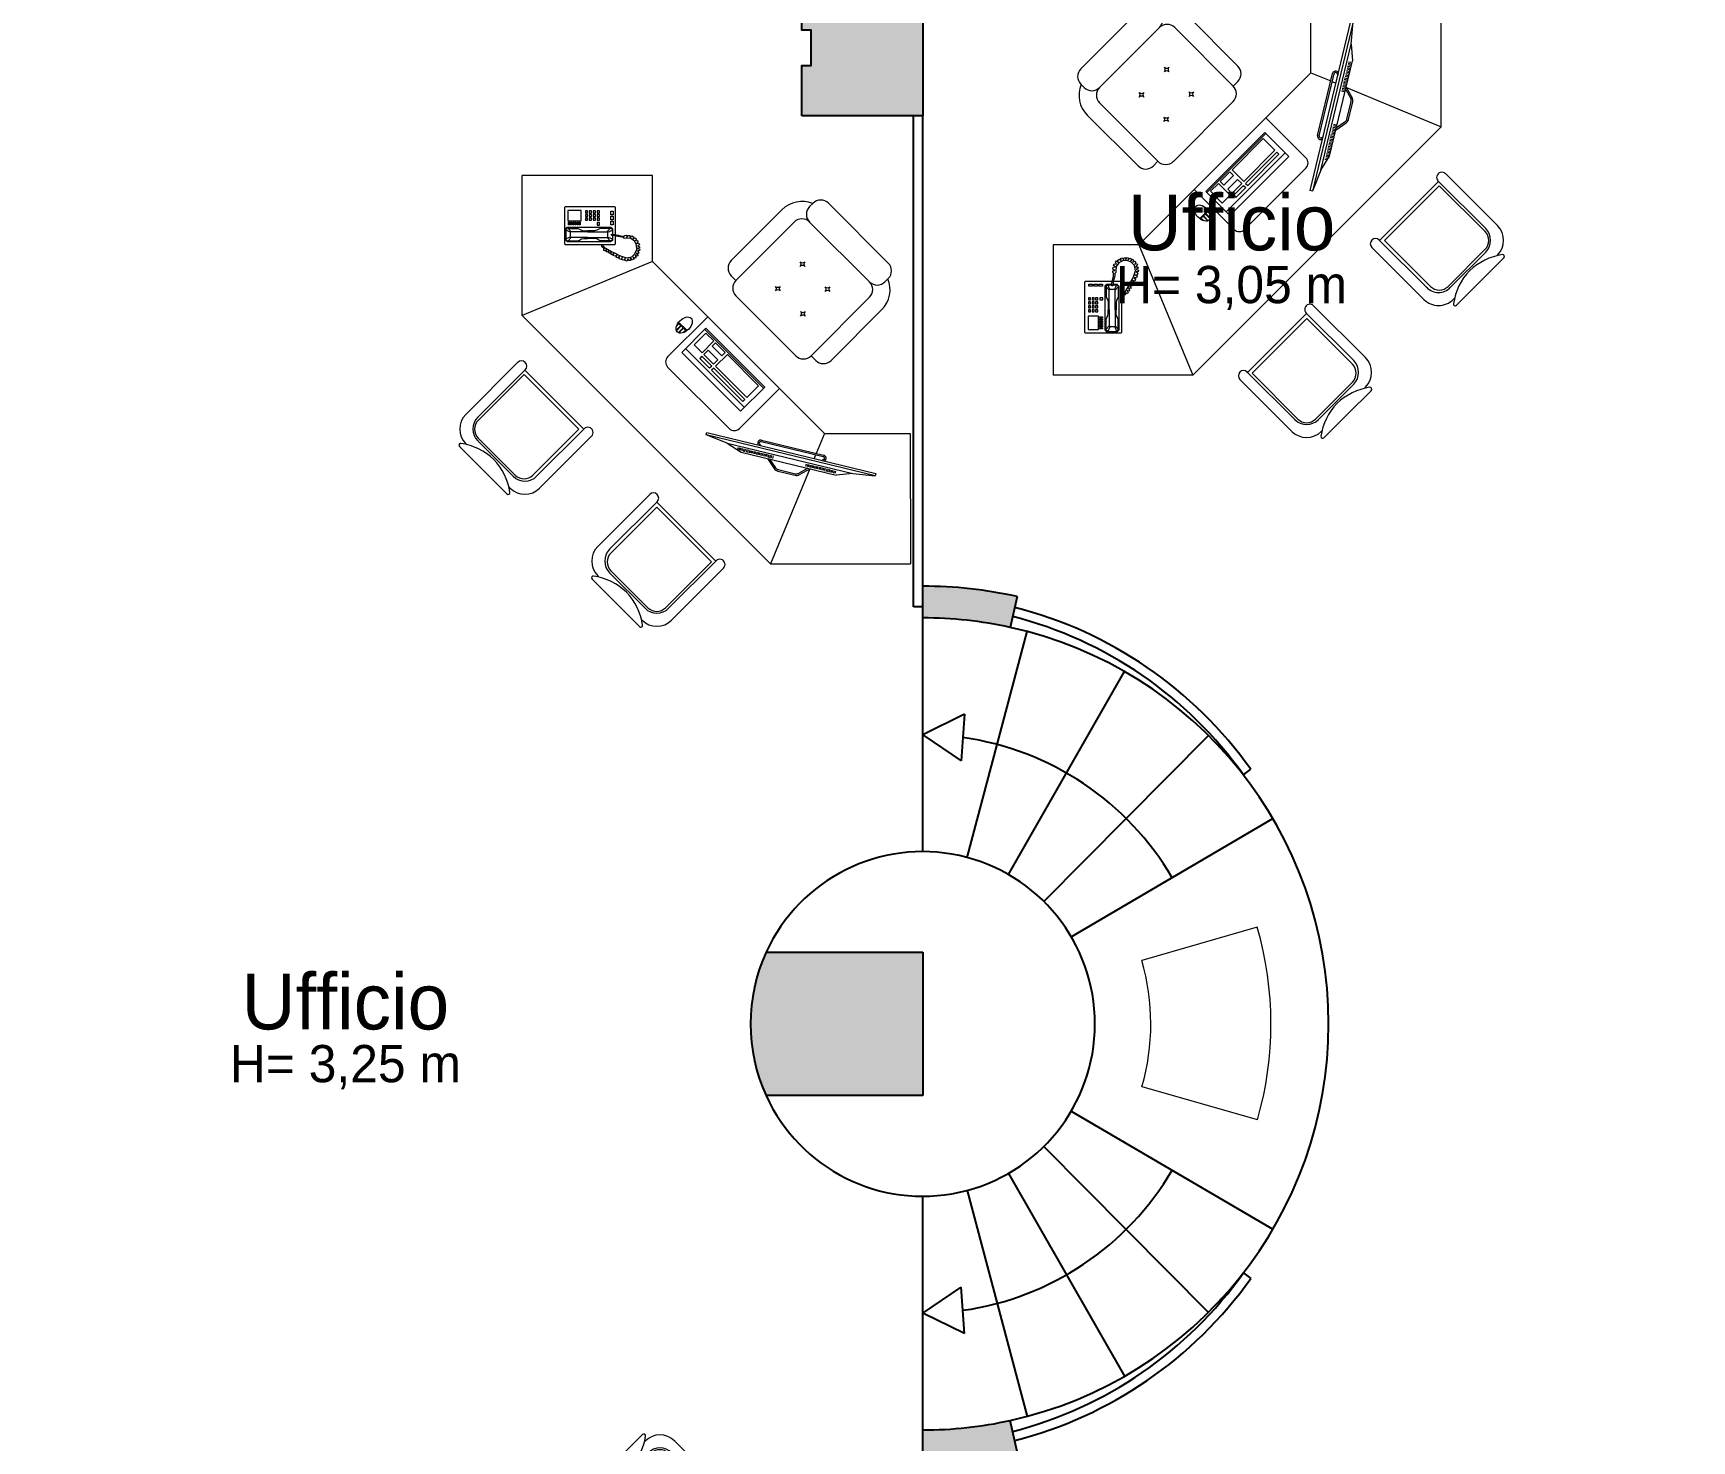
# Model space of a CAD drawing. Header units: millimetres. Extents: x 515 to 43442, y -1882 to 9936.
# Drawn here: x 33606 to 34497, y 2059 to 2815 of the extents above; entities that cross this region are included whole.
import ezdxf

# ---------------------------------------------------------------- set-up
doc = ezdxf.new("R2010")
doc.units = ezdxf.units.MM
for name, color, linetype, lineweight, true_color in [('_NOTE', 12, 'Continuous', 20, 0xbd0000), ('CAMP sez', 9, 'Continuous', 15, 0xbdbdbd), ('PAV_EST', 253, 'Continuous', 0, 0xa8a8a8)]:
    doc.layers.add(name, color=color, linetype=linetype, lineweight=lineweight, true_color=true_color)
doc.layers.add('ARREDI_LINEE', color=33, linetype='Continuous', lineweight=9)
for name, color, linetype in [('CAMP', 5, 'Continuous'), ('PROS', 9, 'Continuous'), ('SEZ', 170, 'Continuous'), ('Testi', 7, 'Continuous')]:
    doc.layers.add(name, color=color, linetype=linetype)
doc.styles.add('T_ESE_q100', font='bahnschrift.ttf', dxfattribs={"height": 15})

# ---------------------------------------------------------------- blocks, each defined once
blk = doc.blocks.new('scrivania esa')
at = {"layer": 'ARREDI_LINEE', "lineweight": -2, "transparency": 33554687}
for p, q in [((5087.88, 28398.26), (5087.88, 28400.86)), ((5093.71, 28406.69), (5139.21, 28406.69)), ((5145.05, 28398.26), (5145.05, 28400.86)), ((5093.71, 28392.43), (5139.21, 28392.43)), ((5078.55, 28348.06), (5078.55, 28386.59)), ((5087.88, 28342.23), (5087.88, 28386.59)), ((5145.05, 28342.23), (5145.05, 28386.59)), ((5154.38, 28348.06), (5154.38, 28386.59)), ((5016.36, 28350.39), (4966.86, 28300.9)), ((5048.96, 28317.79), (5016.36, 28350.39)), ((5179.63, 28317.79), (5212.24, 28350.39)), ((5212.24, 28350.39), (5261.74, 28300.9)), ((5087.88, 28342.23), (5084.38, 28342.23)), ((5145.05, 28342.23), (5148.55, 28342.23)), ((5093.71, 28336.39), (5139.21, 28336.39)), ((5014.02, 28324.25), (4995.12, 28305.34)), ((5014.57, 28324.25), (5014.02, 28324.25)), ((5014.16, 28321.1), (5014.98, 28321.92)), ((5015.53, 28319.73), (5014.16, 28321.1)), ((5024.84, 28313.98), (5014.57, 28324.25)), ((5014.98, 28321.92), (5016.35, 28320.55)), ((5016.35, 28320.55), (5015.53, 28319.73)), ((5016.08, 28319.18), (5016.9, 28320)), ((5016.9, 28320), (5018.27, 28318.63)), ((5031.43, 28319.68), (5032.42, 28319.95)), ((5032.42, 28319.95), (5033.09, 28318.96)), ((5033.09, 28318.96), (5033.48, 28320.12)), ((5033.48, 28320.12), (5034.39, 28320.21)), ((5034.39, 28320.21), (5034.56, 28319.1)), ((5034.56, 28319.1), (5035.2, 28319.96)), ((5035.2, 28319.96), (5036.06, 28319.76)), ((5036.06, 28319.76), (5036.17, 28318.54)), ((5205.67, 28313.36), (5215, 28321.01)), ((5020.33, 28314.93), (5003.75, 28298.35)), ((5005.12, 28312.33), (5004.3, 28311.51)), ((5004.3, 28311.51), (5005.12, 28310.69)), ((5005.94, 28311.51), (5005.12, 28312.33)), ((5005.12, 28310.69), (5005.94, 28311.51)), ((5006.49, 28310.96), (5005.67, 28310.14)), ((5006.63, 28313.84), (5005.8, 28313.01)), ((5005.8, 28313.01), (5006.63, 28312.19)), ((5007.31, 28310.14), (5006.49, 28310.96)), ((5007.45, 28313.01), (5006.63, 28313.84)), ((5006.63, 28312.19), (5007.45, 28313.01)), ((5008, 28312.47), (5007.17, 28311.64)), ((5007.17, 28311.64), (5008, 28310.82)), ((5008.13, 28315.34), (5007.31, 28314.52)), ((5007.31, 28314.52), (5008.13, 28313.7)), ((5008.82, 28311.64), (5008, 28312.47)), ((5008, 28310.82), (5008.82, 28311.64)), ((5008.95, 28314.52), (5008.13, 28315.34)), ((5008.13, 28313.7), (5008.95, 28314.52)), ((5009.37, 28311.1), (5008.54, 28310.27)), ((5009.5, 28313.97), (5008.68, 28313.15)), ((5008.68, 28313.15), (5009.5, 28312.33)), ((5009.64, 28316.85), (5008.82, 28316.03)), ((5008.82, 28316.03), (5009.64, 28315.21)), ((5010.19, 28310.27), (5009.37, 28311.1)), ((5010.32, 28313.15), (5009.5, 28313.97)), ((5009.5, 28312.33), (5010.32, 28313.15)), ((5010.46, 28316.03), (5009.64, 28316.85)), ((5009.64, 28315.21), (5010.46, 28316.03)), ((5010.87, 28312.6), (5010.05, 28311.78)), ((5010.05, 28311.78), (5010.87, 28310.96)), ((5011.01, 28315.48), (5010.19, 28314.66)), ((5010.19, 28314.66), (5011.01, 28313.84)), ((5011.69, 28311.78), (5010.87, 28312.6)), ((5010.87, 28310.96), (5011.69, 28311.78)), ((5011.83, 28314.66), (5011.01, 28315.48)), ((5011.01, 28313.84), (5011.83, 28314.66)), ((5012.38, 28314.11), (5011.56, 28313.29)), ((5011.56, 28313.29), (5012.38, 28312.47)), ((5013.2, 28313.29), (5012.38, 28314.11)), ((5012.38, 28312.47), (5013.2, 28313.29)), ((5013.06, 28304.38), (5020.46, 28311.78)), ((5014.02, 28312.47), (5013.2, 28311.64)), ((5013.2, 28311.64), (5014.3, 28310.55)), ((5015.12, 28311.37), (5014.02, 28312.47)), ((5014.3, 28310.55), (5015.12, 28311.37)), ((5017.45, 28317.81), (5016.08, 28319.18)), ((5020.46, 28314.25), (5016.76, 28310.55)), ((5018.27, 28318.63), (5017.45, 28317.81)), ((5018, 28317.26), (5018.82, 28318.08)), ((5019.37, 28315.89), (5018, 28317.26)), ((5018.82, 28318.08), (5020.19, 28316.71)), ((5020.19, 28316.71), (5019.37, 28315.89)), ((5048.96, 28317.79), (5019.97, 28247.79)), ((5021.7, 28314.93), (5020.33, 28314.93)), ((5021.15, 28314.66), (5020.46, 28314.25)), ((5020.46, 28314.25), (5020.46, 28311.78)), ((5020.46, 28311.78), (5020.87, 28311.92)), ((5020.87, 28311.92), (5021.97, 28314.38)), ((5022.79, 28310), (5020.87, 28311.92)), ((5021.97, 28314.38), (5021.15, 28314.66)), ((5023.62, 28313.01), (5021.7, 28314.93)), ((5021.97, 28314.38), (5023.48, 28312.87)), ((5022.79, 28310), (5025.26, 28311.1)), ((5023.07, 28312.47), (5024.27, 28313.63)), ((5023.48, 28312.06), (5023.07, 28312.47)), ((5024.66, 28313.07), (5023.48, 28312.06)), ((5023.92, 28312.44), (5025.26, 28311.1)), ((5025.67, 28310.96), (5024.07, 28312.56)), ((5024.27, 28313.63), (5025.99, 28314.68)), ((5025.74, 28313.77), (5024.66, 28313.07)), ((5025.26, 28311.1), (5025.53, 28310.27)), ((5028.27, 28310.55), (5025.32, 28313.5)), ((5025.53, 28309.45), (5025.67, 28310.96)), ((5027.37, 28314.74), (5025.74, 28313.77)), ((5025.99, 28314.68), (5027.62, 28315.65)), ((5028.12, 28315.32), (5027.37, 28314.74)), ((5027.62, 28315.65), (5028.32, 28316.4)), ((5028.82, 28316.07), (5028.12, 28315.32)), ((5028.32, 28316.4), (5028.57, 28316.49)), ((5028.57, 28317.1), (5029.18, 28317.82)), ((5028.57, 28316.49), (5028.57, 28317.1)), ((5029.68, 28315.93), (5028.82, 28316.07)), ((5029.18, 28317.82), (5030.12, 28317.15)), ((5030.2, 28316.68), (5029.68, 28315.93)), ((5029.82, 28318.4), (5030.62, 28319.09)), ((5030.12, 28317.15), (5029.82, 28318.4)), ((5032.09, 28318.29), (5030.2, 28316.68)), ((5030.62, 28319.09), (5031.59, 28318.29)), ((5031.59, 28318.29), (5031.43, 28319.68)), ((5034.48, 28318.57), (5032.09, 28318.29)), ((5036.72, 28317.88), (5034.48, 28318.57)), ((5036.17, 28318.54), (5037, 28319.54)), ((5038.52, 28316.35), (5036.72, 28317.88)), ((5037, 28319.54), (5037.75, 28319.12)), ((5037.75, 28319.12), (5037.36, 28318.01)), ((5037.36, 28318.01), (5038.44, 28318.43)), ((5037.77, 28309.17), (5039.47, 28311.64)), ((5038.97, 28318.02), (5038.36, 28317.02)), ((5038.36, 28317.02), (5039.55, 28317.6)), ((5038.44, 28318.43), (5038.97, 28318.02)), ((5039.44, 28314.05), (5038.52, 28316.35)), ((5039.94, 28316.93), (5039.22, 28316.16)), ((5039.22, 28316.16), (5040.41, 28316.07)), ((5039.47, 28311.64), (5039.44, 28314.05)), ((5039.55, 28317.6), (5039.94, 28316.93)), ((5040.63, 28315.41), (5039.72, 28314.66)), ((5039.72, 28314.66), (5041.02, 28314.8)), ((5041.08, 28313.97), (5039.99, 28313.55)), ((5039.99, 28313.55), (5041.1, 28313.11)), ((5041.13, 28312.41), (5039.99, 28312.05)), ((5039.99, 28312.05), (5041.05, 28311.5)), ((5040.41, 28316.07), (5040.63, 28315.41)), ((5041.05, 28311.5), (5040.71, 28310.72)), ((5041.02, 28314.8), (5041.08, 28313.97)), ((5041.1, 28313.11), (5041.13, 28312.41)), ((5179.63, 28317.79), (5048.96, 28317.79)), ((5090.96, 28317.79), (5090.96, 28287.36)), ((5094.62, 28294.39), (5094.62, 28312.66)), ((5094.62, 28312.66), (5139.37, 28312.66)), ((5094.62, 28311.85), (5139.37, 28311.85)), ((5096.47, 28310.88), (5096.47, 28301.97)), ((5102.45, 28310.88), (5096.47, 28310.88)), ((5102.45, 28310.88), (5102.45, 28301.97)), ((5103.79, 28310.88), (5111.22, 28310.88)), ((5103.79, 28310.88), (5103.79, 28308.25)), ((5111.22, 28310.88), (5111.22, 28308.25)), ((5112.77, 28310.88), (5112.77, 28301.97)), ((5112.77, 28310.88), (5136.49, 28310.88)), ((5136.49, 28310.88), (5136.49, 28301.97)), ((5139.37, 28312.66), (5139.37, 28294.39)), ((5145.4, 28317.79), (5145.4, 28287.36)), ((5146.34, 28277.11), (5205.67, 28313.36)), ((5179.63, 28317.79), (5184.05, 28307.13)), ((5205.67, 28313.36), (5199.96, 28306.46)), ((4995.12, 28305.34), (4995.12, 28304.79)), ((4995.12, 28304.79), (5008.82, 28291.09)), ((5002.51, 28310), (4997.45, 28304.93)), ((4997.45, 28304.93), (5001.42, 28300.96)), ((5001.42, 28300.96), (5006.49, 28306.03)), ((5006.49, 28306.03), (5002.51, 28310)), ((5002.93, 28301.64), (5003.34, 28302.05)), ((5003.34, 28302.05), (5004.43, 28300.96)), ((5003.75, 28302.46), (5004.16, 28302.88)), ((5004.84, 28301.37), (5003.75, 28302.46)), ((5004.16, 28302.88), (5005.26, 28301.78)), ((5004.43, 28298.22), (5008.13, 28301.92)), ((5004.57, 28303.29), (5004.98, 28303.7)), ((5005.67, 28302.19), (5004.57, 28303.29)), ((5004.98, 28303.7), (5006.08, 28302.6)), ((5005.39, 28304.11), (5005.8, 28304.52)), ((5006.49, 28303.01), (5005.39, 28304.11)), ((5005.67, 28310.14), (5006.49, 28309.31)), ((5006.08, 28302.6), (5005.67, 28302.19)), ((5005.8, 28304.52), (5006.9, 28303.42)), ((5006.21, 28304.93), (5006.63, 28305.34)), ((5007.31, 28303.83), (5006.21, 28304.93)), ((5006.49, 28309.31), (5007.31, 28310.14)), ((5006.9, 28303.42), (5006.49, 28303.01)), ((5006.63, 28305.34), (5007.72, 28304.25)), ((5013.06, 28304.38), (5006.9, 28298.22)), ((5007.86, 28309.59), (5007.04, 28308.77)), ((5007.04, 28308.77), (5007.86, 28307.94)), ((5007.72, 28304.25), (5007.31, 28303.83)), ((5008.68, 28308.77), (5007.86, 28309.59)), ((5007.86, 28307.94), (5008.68, 28308.77)), ((5008.13, 28301.92), (5009.09, 28302.33)), ((5008.54, 28310.27), (5009.37, 28309.45)), ((5009.09, 28293.01), (5025.53, 28309.45)), ((5009.09, 28302.33), (5010.19, 28302.6)), ((5015.26, 28302.19), (5009.09, 28296.02)), ((5009.37, 28309.45), (5010.19, 28310.27)), ((5009.37, 28291.09), (5028.27, 28310)), ((5010.19, 28302.6), (5011.28, 28303.42)), ((5011.28, 28303.42), (5012.65, 28304.79)), ((5015.26, 28307.4), (5012.65, 28304.79)), ((5015.26, 28302.19), (5022.66, 28309.59)), ((5016.08, 28308.49), (5015.26, 28307.4)), ((5018.27, 28304.38), (5015.67, 28301.78)), ((5016.35, 28309.59), (5016.08, 28308.49)), ((5016.76, 28310.55), (5016.35, 28309.59)), ((5019.37, 28305.2), (5018.27, 28304.38)), ((5020.46, 28305.48), (5019.37, 28305.2)), ((5021.42, 28305.89), (5020.46, 28305.48)), ((5025.12, 28309.59), (5021.42, 28305.89)), ((5022.66, 28309.59), (5022.79, 28310)), ((5025.12, 28309.59), (5022.66, 28309.59)), ((5024.04, 28304.25), (5023.2, 28304.93)), ((5023.61, 28305.34), (5024.24, 28304.95)), ((5024.57, 28304.12), (5024.04, 28304.25)), ((5024.24, 28304.95), (5024.76, 28304.86)), ((5025.48, 28304.25), (5024.57, 28304.12)), ((5024.76, 28304.86), (5025.37, 28304.75)), ((5025.53, 28310.27), (5025.12, 28309.59)), ((5025.37, 28304.75), (5025.71, 28304.75)), ((5026.01, 28303.78), (5025.48, 28304.25)), ((5025.71, 28304.75), (5025.98, 28304.48)), ((5025.93, 28305.09), (5027.26, 28305.42)), ((5025.98, 28304.48), (5025.93, 28305.09)), ((5026.4, 28303.56), (5026.01, 28303.78)), ((5026.82, 28303.76), (5026.4, 28303.56)), ((5027.09, 28304.92), (5026.82, 28303.76)), ((5027.59, 28303.98), (5027.09, 28304.92)), ((5027.26, 28305.42), (5029.65, 28306.03)), ((5028.23, 28304.17), (5027.59, 28303.98)), ((5028.59, 28305.42), (5028.23, 28304.17)), ((5028.27, 28310), (5028.27, 28310.55)), ((5029.15, 28304.37), (5028.59, 28305.42)), ((5029.81, 28304.59), (5029.15, 28304.37)), ((5029.65, 28306.03), (5031.37, 28306.59)), ((5029.87, 28305.81), (5029.81, 28304.59)), ((5030.28, 28304.73), (5029.87, 28305.81)), ((5031.17, 28305.06), (5030.28, 28304.73)), ((5031.31, 28306.2), (5031.17, 28305.06)), ((5031.81, 28305.2), (5031.31, 28306.2)), ((5031.37, 28306.59), (5031.62, 28306.45)), ((5031.62, 28306.45), (5031.75, 28306.75)), ((5031.75, 28306.75), (5034.25, 28307.47)), ((5032.7, 28305.48), (5031.81, 28305.2)), ((5033.03, 28306.64), (5032.7, 28305.48)), ((5033.58, 28305.64), (5033.03, 28306.64)), ((5034.33, 28305.78), (5033.58, 28305.64)), ((5034.25, 28307.47), (5037.77, 28309.17)), ((5034.64, 28307.09), (5034.33, 28305.78)), ((5035.39, 28306.17), (5034.64, 28307.09)), ((5036.47, 28306.75), (5035.39, 28306.17)), ((5035.97, 28307.86), (5036.47, 28306.75)), ((5036.83, 28306.95), (5035.97, 28307.86)), ((5037.66, 28307.39), (5036.83, 28306.95)), ((5037.63, 28308.53), (5037.66, 28307.39)), ((5038.38, 28307.78), (5037.63, 28308.53)), ((5039.22, 28308.34), (5038.38, 28307.78)), ((5038.61, 28309.44), (5039.22, 28308.34)), ((5039.74, 28309.14), (5038.61, 28309.44)), ((5040.71, 28310.72), (5039.3, 28310.64)), ((5039.3, 28310.64), (5040.19, 28309.81)), ((5040.19, 28309.81), (5039.74, 28309.14)), ((5088.37, 28304.65), (5081.99, 28304.65)), ((5082.71, 28304.22), (5082.71, 28302.27)), ((5084.13, 28304.22), (5082.71, 28304.22)), ((5084.13, 28300.72), (5084.13, 28304.22)), ((5084.44, 28304.22), (5084.44, 28300.58)), ((5085.86, 28304.22), (5084.44, 28304.22)), ((5085.86, 28300.56), (5085.86, 28304.22)), ((5086.17, 28304.22), (5086.17, 28300.69)), ((5087.59, 28304.22), (5086.17, 28304.22)), ((5087.59, 28302.15), (5087.59, 28304.22)), ((5102.45, 28301.97), (5096.47, 28301.97)), ((5111.22, 28308.25), (5103.79, 28308.25)), ((5103.79, 28305.19), (5111.22, 28305.19)), ((5103.79, 28305.19), (5103.79, 28301.97)), ((5111.22, 28301.97), (5103.79, 28301.97)), ((5111.22, 28305.19), (5111.22, 28301.97)), ((5136.49, 28301.97), (5112.77, 28301.97)), ((5155.08, 28279.04), (5199.96, 28306.46)), ((5158.26, 28291.37), (5187.54, 28309.26)), ((5158.69, 28290.67), (5187.97, 28308.56)), ((5184.37, 28306.36), (5185.19, 28304.35)), ((5189.24, 28307.59), (5188.97, 28306.66)), ((5189.11, 28302.22), (5189.8, 28301.08)), ((5189.8, 28302.64), (5190.49, 28301.51)), ((5190.03, 28307.36), (5190.02, 28307.3)), ((5190.49, 28303.06), (5191.18, 28301.93)), ((5191.18, 28303.48), (5191.87, 28302.35)), ((5191.87, 28303.9), (5192.56, 28302.77)), ((5192.55, 28304.32), (5193.25, 28303.19)), ((5193.24, 28304.74), (5193.94, 28303.61)), ((5193.93, 28305.17), (5194.63, 28304.03)), ((5194.62, 28305.59), (5195.31, 28304.45)), ((5195.31, 28306.01), (5196, 28304.88)), ((5196, 28306.43), (5196.69, 28305.3)), ((5196.69, 28306.85), (5197.38, 28305.72)), ((5197.38, 28307.27), (5198.07, 28306.14)), ((5198.07, 28307.69), (5198.76, 28306.56)), ((5019.97, 28247.79), (4966.86, 28300.9)), ((5002.1, 28300.82), (5002.51, 28301.23)), ((5003.2, 28299.72), (5002.1, 28300.82)), ((5002.51, 28301.23), (5003.61, 28300.14)), ((5004.02, 28300.55), (5002.93, 28301.64)), ((5003.61, 28300.14), (5003.2, 28299.72)), ((5003.75, 28298.35), (5003.61, 28297.12)), ((5003.61, 28297.12), (5007.72, 28293.01)), ((5004.43, 28300.96), (5004.02, 28300.55)), ((5004.02, 28297.53), (5004.43, 28298.22)), ((5004.3, 28296.71), (5004.02, 28297.53)), ((5006.76, 28297.81), (5004.3, 28296.71)), ((5004.3, 28296.71), (5007.58, 28293.42)), ((5004.43, 28298.22), (5006.9, 28298.22)), ((5005.26, 28301.78), (5004.84, 28301.37)), ((5006.9, 28298.22), (5006.76, 28297.81)), ((5008.68, 28295.89), (5006.76, 28297.81)), ((5008.68, 28295.89), (5007.58, 28293.42)), ((5007.58, 28293.42), (5008.41, 28293.15)), ((5007.72, 28293.01), (5009.09, 28293.01)), ((5008.41, 28293.15), (5009.09, 28293.56)), ((5009.09, 28296.02), (5008.68, 28295.89)), ((5009.09, 28293.56), (5012.79, 28297.26)), ((5009.09, 28293.56), (5009.09, 28296.02)), ((5012.79, 28297.26), (5013.2, 28298.22)), ((5013.2, 28298.22), (5013.48, 28299.31)), ((5013.48, 28299.31), (5014.3, 28300.41)), ((5014.3, 28300.41), (5015.67, 28301.78)), ((5139.37, 28297.24), (5094.62, 28297.24)), ((5139.37, 28294.39), (5094.62, 28294.39)), ((5111.22, 28300.57), (5103.79, 28300.57)), ((5103.79, 28300.57), (5103.79, 28298.96)), ((5111.22, 28298.96), (5103.79, 28298.96)), ((5111.22, 28300.57), (5111.22, 28298.96)), ((5112.77, 28300.57), (5112.77, 28298.96)), ((5136.49, 28300.57), (5112.77, 28300.57)), ((5136.49, 28298.96), (5112.77, 28298.96)), ((5136.49, 28300.57), (5136.49, 28298.96)), ((5184.28, 28299.27), (5184.97, 28298.13)), ((5186.51, 28298.25), (5184.93, 28292.83)), ((5184.97, 28299.69), (5185.66, 28298.56)), ((5185.66, 28300.11), (5186.35, 28298.98)), ((5187.56, 28298.89), (5185.72, 28292.6)), ((5186.35, 28300.53), (5187.04, 28299.4)), ((5187.04, 28300.95), (5187.73, 28299.82)), ((5187.52, 28298.75), (5208.63, 28247.79)), ((5187.73, 28301.37), (5188.42, 28300.24)), ((5188.42, 28301.79), (5189.11, 28300.66)), ((5208.63, 28247.79), (5261.74, 28300.9)), ((5008.82, 28291.09), (5009.37, 28291.09)), ((5158.82, 28288.28), (5158.87, 28288.27)), ((5158.97, 28289.09), (5159.92, 28288.91)), ((5159.68, 28284.23), (5160.37, 28283.1)), ((5160.37, 28284.65), (5161.06, 28283.52)), ((5161.06, 28285.07), (5161.75, 28283.94)), ((5161.74, 28285.5), (5162.44, 28284.36)), ((5162.43, 28285.92), (5163.13, 28284.78)), ((5163.12, 28286.34), (5163.82, 28285.21)), ((5163.81, 28286.76), (5164.51, 28285.63)), ((5164.5, 28287.18), (5165.19, 28286.05)), ((5165.19, 28287.6), (5165.88, 28286.47)), ((5165.88, 28288.02), (5166.57, 28286.89)), ((5166.57, 28288.44), (5167.26, 28287.31)), ((5167.26, 28288.87), (5167.95, 28287.73)), ((5167.48, 28286.62), (5173.92, 28285.39)), ((5167.95, 28289.29), (5168.64, 28288.16)), ((5168.53, 28287.26), (5174.07, 28286.2)), ((5168.64, 28289.71), (5169.33, 28288.58)), ((5175.68, 28286.49), (5183.94, 28291.53)), ((5176.11, 28285.78), (5184.37, 28290.83)), ((5094.85, 28283.47), (5141.51, 28283.47)), ((5146.34, 28277.11), (5135.27, 28272.29)), ((5146.34, 28277.11), (5155.08, 28279.04)), ((5152.09, 28279.6), (5152.78, 28278.47)), ((5152.78, 28280.02), (5153.47, 28278.89)), ((5153.47, 28280.44), (5154.16, 28279.31)), ((5154.16, 28280.86), (5154.85, 28279.73)), ((5154.85, 28281.28), (5155.54, 28280.15)), ((5155.54, 28281.7), (5156.23, 28280.57)), ((5156.23, 28282.13), (5156.92, 28280.99)), ((5156.92, 28282.55), (5157.61, 28281.41)), ((5157.61, 28282.97), (5158.3, 28281.84)), ((5158.3, 28283.39), (5158.99, 28282.26)), ((5158.99, 28283.81), (5159.68, 28282.68)), ((5208.63, 28247.79), (5019.97, 28247.79)), ((5036.18, 28228.37), (5036.18, 28188.88)), ((5041.78, 28228.08), (5041.78, 28228.64)), ((5041.78, 28228.08), (5041.78, 28192.24)), ((5086.58, 28228.07), (5041.78, 28228.08)), ((5041.8, 28227.99), (5041.8, 28228.31)), ((5043.17, 28226.11), (5043.16, 28191.3)), ((5084.71, 28226.11), (5043.17, 28226.11)), ((5084.7, 28191.29), (5084.71, 28226.11)), ((5086.56, 28227.99), (5086.56, 28228.31)), ((5086.58, 28192.23), (5086.58, 28228.07)), ((5092.18, 28188.87), (5092.18, 28228.31)), ((5136.42, 28188.87), (5136.41, 28228.31)), ((5142.01, 28228.07), (5186.81, 28228.08)), ((5142.02, 28192.23), (5142.01, 28228.07)), ((5142.04, 28227.99), (5142.03, 28228.31)), ((5143.89, 28191.29), (5143.89, 28226.11)), ((5143.89, 28226.11), (5185.43, 28226.11)), ((5185.43, 28226.11), (5185.43, 28191.3)), ((5186.79, 28227.99), (5186.79, 28228.31)), ((5186.81, 28228.08), (5186.81, 28228.64)), ((5186.81, 28228.08), (5186.82, 28192.24)), ((5192.41, 28228.37), (5192.42, 28188.88)), ((5047.38, 28177.68), (5047.89, 28177.68)), ((5049.88, 28184.58), (5077.98, 28184.57)), ((5050.74, 28183.28), (5077.62, 28183.28)), ((5079.99, 28177.67), (5080.98, 28177.67)), ((5148.61, 28177.67), (5147.62, 28177.67)), ((5178.71, 28184.58), (5150.61, 28184.57)), ((5177.86, 28183.28), (5150.98, 28183.28)), ((5181.22, 28177.68), (5180.71, 28177.68)), ((5045.91, 28174.26), (5063.94, 28174.26)), ((5081.96, 28174.26), (5063.94, 28174.26)), ((5146.63, 28174.26), (5164.66, 28174.26)), ((5182.69, 28174.26), (5164.66, 28174.26))]:
    blk.add_line(p, q, dxfattribs=at)
blk.add_lwpolyline([(5134.58, 28273.43), (5214.31, 28322.15), (5215, 28321.01), (5135.27, 28272.29)], close=True, dxfattribs=at)
for centre, radius, start, end in [((5093.71, 28386.59), 15.17, 112.61986, 180), ((5093.71, 28400.86), 5.83, 90, 180), ((5139.21, 28400.86), 5.83, 0, 90), ((5139.21, 28386.59), 15.17, 0, 67.38014), ((5093.71, 28398.26), 5.83, 180, 270), ((5093.71, 28386.59), 5.83, 90, 180), ((5139.21, 28398.26), 5.83, 270, 0), ((5139.21, 28386.59), 5.83, 0, 90), ((5105.19, 28375.5), 1.75, 270, 0), ((5105.19, 28372), 1.75, 0, 90), ((5108.69, 28375.5), 1.75, 180, 270), ((5108.69, 28372), 1.75, 90, 180), ((5124.24, 28375.5), 1.75, 270, 0), ((5124.24, 28372), 1.75, 0, 90), ((5127.74, 28375.5), 1.75, 180, 270), ((5127.74, 28372), 1.75, 90, 180), ((5105.19, 28356.82), 1.75, 270, 0), ((5108.69, 28356.82), 1.75, 180, 270), ((5124.24, 28356.82), 1.75, 270, 0), ((5127.74, 28356.82), 1.75, 180, 270), ((5084.38, 28348.06), 5.83, 180, 270), ((5105.19, 28353.32), 1.75, 0, 90), ((5108.69, 28353.32), 1.75, 90, 180), ((5124.24, 28353.32), 1.75, 0, 90), ((5127.74, 28353.32), 1.75, 90, 180), ((5148.55, 28348.06), 5.83, 270, 0), ((5093.71, 28342.23), 5.83, 180, 270), ((5139.21, 28342.23), 5.83, 270, 0), ((5188.42, 28307.83), 1.68, 343.70756, 121.4279), ((5188.42, 28307.83), 0.859, 343.70756, 121.4279), ((5094.85, 28287.36), 3.89, 180, 270), ((5141.51, 28287.36), 3.89, 270, 0), ((5159.14, 28289.93), 1.68, 121.4279, 259.14825), ((5159.14, 28289.93), 0.859, 121.4279, 259.14825), ((5174.5, 28288.42), 3.09, 259.14825, 301.4279), ((5174.5, 28288.42), 2.26, 259.14825, 301.4279), ((5182.76, 28293.46), 2.26, 301.4279, 343.70756), ((5182.76, 28293.46), 3.09, 301.4279, 343.70756), ((5038.99, 28228.31), 2.81, 0.00625, 180.00625), ((5089.37, 28228.31), 2.81, 359.99375, 179.99375), ((5139.22, 28228.31), 2.81, 0.00625, 180.00625), ((5189.6, 28228.31), 2.81, 359.99375, 179.99375), ((5047.38, 28188.88), 11.2, 179.99375, 269.99375), ((5050.74, 28192.24), 8.96, 179.99375, 269.99375), ((5049.88, 28191.3), 6.72, 179.99375, 269.99375), ((5077.62, 28192.24), 8.96, 269.99375, 359.99375), ((5077.98, 28191.29), 6.72, 269.99375, 359.99375), ((5080.98, 28188.87), 11.2, 269.99375, 359.99375), ((5147.62, 28188.87), 11.2, 180.00625, 270.00625), ((5150.98, 28192.24), 8.96, 180.00625, 270.00625), ((5150.61, 28191.29), 6.72, 180.00625, 270.00625), ((5177.86, 28192.24), 8.96, 270.00625, 0.00625), ((5178.71, 28191.3), 6.72, 270.00625, 0.00625), ((5181.22, 28188.88), 11.2, 270.00625, 0.00625), ((5064.98, 28149.16), 33.25, 91.79833, 126.19244), ((5062.89, 28149.16), 33.25, 53.80756, 88.20167), ((5165.7, 28149.16), 33.25, 91.79833, 126.19244), ((5163.62, 28149.16), 33.25, 53.80756, 88.20167), ((5045.91, 28175.22), 0.956, 126.19244, 270.00625), ((5081.96, 28175.22), 0.956, 269.99375, 53.80756), ((5146.63, 28175.22), 0.956, 126.19244, 270.00625), ((5182.69, 28175.22), 0.956, 269.99375, 53.80756)]:
    blk.add_arc(centre, radius, start, end, dxfattribs=at)
blk.add_ellipse((5085.18, 28305.66), major_axis=(0, 5.22), ratio=0.623418, dxfattribs=at)

msp = doc.modelspace()

# ---------------------------------------------------------------- hatches: boundary and pattern name
at = {"layer": 'CAMP sez'}
h = msp.add_hatch(color=256, dxfattribs=at)
h.dxf.hatch_style = 1
h.paths.add_polyline_path([(35363.94, 1722.36), (35343.94, 1722.36), (35343.94, 1592.8), (35120.71, 1441.08), (35131.95, 1424.54), (35363.94, 1582.21)], flags=17)
h.paths.add_polyline_path([(35099.7, 1402.62), (35088.36, 1419.3), (34693.94, 1220.75), (34693.94, 1198.36)], flags=17)
h.paths.add_polyline_path([(34693.94, 1271.36), (34579.94, 1271.36), (34579.94, 1244.36), (34584.94, 1244.36), (34584.94, 1225.36), (34579.94, 1225.36), (34579.94, 1198.36), (34693.94, 1198.36)], flags=17)
h.paths.add_polyline_path([(34693.94, 2843.36), (34579.94, 2843.36), (34579.94, 2816.36), (34584.94, 2816.36), (34584.94, 2797.36), (34579.94, 2797.36), (34579.94, 2770.36), (34693.94, 2770.36)], flags=17)
h.paths.add_polyline_path([(34693.94, 2319.36), (34579.94, 2319.36), (34579.94, 2292.36), (34584.94, 2292.36), (34584.94, 2273.36), (34579.94, 2273.36), (34579.94, 2246.36), (34693.94, 2246.36)], flags=17)
h.paths.add_polyline_path([(34693.94, 1795.36), (34579.94, 1795.36), (34579.94, 1768.36), (34584.94, 1768.36), (34584.94, 1749.36), (34579.94, 1749.36), (34579.94, 1722.36), (34693.94, 1722.36)], flags=17)
h.paths.add_polyline_path([(35363.94, 1895.86), (35343.94, 1895.86), (35343.94, 1742.36), (34693.94, 1742.36), (34693.94, 1722.36), (35363.94, 1722.36)], flags=17)
h.paths.add_polyline_path([(35363.94, 2419.86), (35343.94, 2419.86), (35343.94, 2145.86), (35363.94, 2145.86)], flags=17)
h.paths.add_polyline_path([(35363.94, 3851.36), (35343.94, 3851.36), (35343.94, 3607.86), (35363.94, 3607.86)], flags=17)
h.paths.add_polyline_path([(35363.94, 3357.86), (35343.94, 3357.86), (35343.94, 3193.86), (35363.94, 3193.86)], flags=17)
h.paths.add_polyline_path([(35363.94, 2943.86), (35343.94, 2943.86), (35343.94, 2669.86), (35363.94, 2669.86)], flags=17)
h.paths.add_polyline_path([(34083.94, 3674.36), (33464.94, 3674.36), (33464.94, 3663.36), (33915.94, 3663.36), (33915.94, 3463.36), (33825.94, 3463.36), (33825.94, 3460.36), (33910.94, 3460.36), (33910.94, 3454.36), (33825.94, 3454.36), (33825.94, 3451.36), (33915.94, 3451.36), (33915.94, 3309.36), (33825.94, 3309.36), (33825.94, 3304.86), (33915.94, 3304.86), (33915.94, 3298.86), (33825.94, 3298.86), (33825.94, 3294.36), (33925.94, 3294.36), (33925.94, 3357.36), (34018.94, 3357.36), (34018.94, 3367.36), (33925.94, 3367.36), (33925.94, 3515.36), (33928.94, 3515.36), (33928.94, 3526.36), (33925.94, 3526.36), (33925.94, 3663.36), (34072.94, 3663.36), (34072.94, 3526.36), (34003.94, 3526.36), (34003.94, 3515.36), (34072.94, 3515.36), (34072.94, 3506.36), (34078.94, 3506.36), (34078.94, 3511.36), (34083.94, 3511.36)], flags=17)
h.paths.add_polyline_path([(33735.94, 3463.36), (33710.94, 3463.36), (33710.94, 3663.36), (33695.94, 3663.36), (33695.93, 3414.06), (33710.96, 3414.21), (33698.92, 3414.64), (33710.94, 3414.14), (33710.94, 3451.36), (33735.94, 3451.36)], flags=16)
h.paths.add_polyline_path([(33715.44, 4657.36), (33695.44, 4657.36), (33695.44, 4259.36), (33715.44, 4259.36)], flags=17)
h.paths.add_polyline_path([(33735.44, 4259.36), (33675.44, 4259.36), (33675.44, 4239.36), (33735.44, 4239.36)], flags=17)
h.paths.add_polyline_path([(33585.44, 4259.36), (33472.94, 4259.36), (33472.94, 4239.36), (33585.44, 4239.36)], flags=17)
h.paths.add_polyline_path([(33852.94, 4259.36), (33825.44, 4259.36), (33825.44, 4239.36), (33852.94, 4239.36)], flags=17)
h.paths.add_polyline_path([(33254.94, 682.36), (32919.94, 682.36), (32919.94, 647.36), (33219.94, 647.36), (33219.94, 489.5), (33254.94, 489.5), (33254.94, 557.36), (33257.94, 557.36), (33257.94, 567.36), (33254.94, 567.36)])
h.paths.add_polyline_path([(34693.94, 3367.36), (34579.94, 3367.36), (34579.94, 3340.36), (34584.94, 3340.36), (34584.94, 3321.36), (34579.94, 3321.36), (34579.94, 3294.36), (34693.94, 3294.36)], flags=17)
h.paths.add_polyline_path([(34112.94, 3669.36), (34107.94, 3669.36), (34107.94, 3674.36), (34083.94, 3674.36), (34083.94, 3660.36), (34112.94, 3660.36)], flags=17)
h.paths.add_polyline_path([(37935.29, 3374.55), (37903.86, 3353.19), (37921.85, 3326.72), (37953.28, 3348.08)], flags=17)
h.paths.add_polyline_path([(37700.2, 3176.08), (37682.21, 3202.54), (37621.83, 3161.51), (37639.82, 3135.04)], flags=17)
h.paths.add_polyline_path([(37158.94, 2839.36), (37095.94, 2839.36), (37095.94, 2759.36), (37161.28, 2803.76)], flags=17)
h.paths.add_polyline_path([(36635.94, 2839.36), (36572.94, 2839.36), (36572.94, 2767.36), (36635.94, 2767.36)], flags=17)
h.paths.add_polyline_path([(36609.54, 2469.88), (36577.28, 2447.96), (36596.4, 2419.84), (36628.65, 2441.76)], flags=17)
h.paths.add_polyline_path([(36106.38, 2086.8), (36087.26, 2114.92), (36055.01, 2093), (36074.12, 2064.88)], flags=17)
h.paths.add_polyline_path([(35591.94, 1793.36), (35528.94, 1793.36), (35528.94, 1694.36), (35591.94, 1732.36)], flags=17)
h.paths.add_polyline_path([(35131.95, 1424.54), (35112.84, 1452.66), (35080.58, 1430.74), (35099.7, 1402.62)], flags=17)
h.paths.add_polyline_path([(34106.94, 1209.36), (34083.94, 1209.36), (34083.94, 1198.36), (34106.94, 1198.36)], flags=17)
h.paths.add_polyline_path([(34083.94, 1271.36), (34018.94, 1271.36), (34018.94, 1244.36), (34023.94, 1244.36), (34023.94, 1225.36), (34018.94, 1225.36), (34018.94, 1198.36), (34083.94, 1198.36), (34083.94, 1209.36)], flags=17)
h.paths.add_polyline_path([(34018.94, 1211.36), (33521.94, 1211.36), (33521.94, 1198.36), (34018.94, 1198.36)], flags=17)
h.paths.add_polyline_path([(33521.94, 1225.36), (33516.94, 1225.36), (33516.94, 1244.36), (33521.94, 1244.36), (33521.94, 1271.36), (33464.94, 1271.36), (33464.94, 1198.36), (33521.94, 1198.36)], flags=17)
h.paths.add_polyline_path([(33516.94, 1768.36), (33521.94, 1768.36), (33521.94, 1795.36), (33464.94, 1795.36), (33464.94, 1722.36), (33521.94, 1722.36), (33521.94, 1749.36), (33516.94, 1749.36)], flags=17)
h.paths.add_polyline_path([(34083.94, 1795.36), (34018.94, 1795.36), (34018.94, 1768.36), (34023.94, 1768.36), (34023.94, 1749.36), (34018.94, 1749.36), (34018.94, 1722.36), (34083.94, 1722.36)], flags=17)
edge = h.paths.add_edge_path(flags=17)
edge.add_arc((34083.94, 2282.86), 218, 270, 282.45894, ccw=False)
edge.add_line((34083.94, 2064.86), (34083.94, 2047.86))
edge.add_arc((34083.94, 2282.86), 235, 270, 282.45894)
edge.add_line((34134.64, 2053.39), (34130.97, 2069.99))
edge = h.paths.add_edge_path(flags=17)
edge.add_line((34083.94, 2321.36), (33999.83, 2321.36))
edge.add_arc((34083.94, 2282.86), 92.5, 155.40407, 204.59593)
edge.add_line((33999.83, 2244.36), (34083.94, 2244.36))
edge.add_line((34083.94, 2244.36), (34083.94, 2321.36))
h.paths.add_polyline_path([(33516.94, 2292.36), (33521.94, 2292.36), (33521.94, 2319.36), (33464.94, 2319.36), (33464.94, 2246.36), (33521.94, 2246.36), (33521.94, 2273.36), (33516.94, 2273.36)], flags=17)
edge = h.paths.add_edge_path(flags=17)
edge.add_arc((34083.94, 2282.86), 235, 77.54106, 90)
edge.add_line((34083.94, 2517.86), (34083.94, 2500.86))
edge.add_arc((34083.94, 2282.86), 218, 77.54106, 90, ccw=False)
edge.add_line((34130.97, 2495.72), (34134.64, 2512.32))
h.paths.add_polyline_path([(34083.94, 2843.36), (34018.94, 2843.36), (34018.94, 2816.36), (34023.94, 2816.36), (34023.94, 2797.36), (34018.94, 2797.36), (34018.94, 2770.36), (34083.94, 2770.36)], flags=17)
h.paths.add_polyline_path([(33521.94, 2843.36), (33464.94, 2843.36), (33464.94, 2770.36), (33521.94, 2770.36), (33521.94, 2797.36), (33516.94, 2797.36), (33516.94, 2816.36), (33521.94, 2816.36)], flags=17)
h.paths.add_polyline_path([(33521.94, 3367.36), (33464.94, 3367.36), (33464.94, 3294.36), (33521.94, 3294.36), (33521.94, 3321.36), (33516.94, 3321.36), (33516.94, 3340.36), (33521.94, 3340.36)], flags=16)
h.paths.add_polyline_path([(34083.94, 3367.36), (34018.94, 3367.36), (34018.94, 3357.36), (34018.94, 3294.36), (34083.94, 3294.36)], flags=16)
h.paths.add_polyline_path([(33997.94, 4307.36), (33978.94, 4307.36), (33978.94, 4328.36), (33957.94, 4307.36), (33967.94, 4307.36), (33852.94, 4307.36), (33852.94, 3908.36), (33971.94, 3908.36), (33971.94, 3815.36), (34024.94, 3815.36), (34024.94, 3826.36), (33998.94, 3826.36), (33998.94, 3924.36), (33867.94, 3924.36), (33867.94, 4290.36), (33970.94, 4290.36), (33970.94, 4236.36), (34326.94, 4236.36), (34326.94, 4247.36), (33997.94, 4247.36)], flags=17)
h.paths.add_polyline_path([(35591.94, 2839.36), (35528.94, 2839.36), (35528.94, 2767.36), (35591.94, 2767.36)], flags=17)
h.paths.add_polyline_path([(33477.94, 1198.36), (33477.94, 1173.36), (33491.94, 1173.36), (33491.94, 1198.36)], flags=17)
h.paths.add_polyline_path([(34083.94, 3367.36), (34083.94, 3426.36), (34078.94, 3426.36), (34078.94, 3431.36), (34072.94, 3431.36), (34072.94, 3367.36)], flags=16)
h.paths.add_polyline_path([(33997.94, 4657.36), (34494.94, 4657.36), (34494.94, 4247.36), (34416.94, 4247.36), (34416.94, 4236.36), (34494.94, 4236.36), (34494.94, 3869.36), (34472.94, 3869.36), (34472.94, 3826.36), (34106.94, 3826.36), (34106.94, 3815.36), (34472.94, 3815.36), (34472.94, 3787.36), (34483.94, 3787.36), (34483.94, 3815.36), (34796.94, 3815.36), (34796.94, 3674.36), (34483.94, 3674.36), (34483.94, 3701.36), (34472.94, 3701.36), (34472.94, 3674.36), (34237.94, 3674.36), (34237.94, 3669.36), (34232.94, 3669.36), (34232.94, 3660.36), (34816.94, 3660.36), (34816.94, 3757.36), (35125.94, 3757.36), (35125.94, 3851.36), (35549.94, 3851.36), (35549.94, 3832.36), (35576.94, 3832.36), (35576.94, 3851.36), (36593.94, 3851.36), (36593.94, 3832.36), (36620.94, 3832.36), (36620.94, 3851.36), (37638.94, 3851.36), (37638.94, 3832.36), (37689.94, 3832.36), (37689.94, 3918.36), (37681.94, 3918.36), (37681.94, 4228.36), (37689.94, 4228.36), (37689.94, 4279.36), (37917.94, 4279.36), (37917.94, 4222.36), (38120.92, 3864.36), (37945.94, 3864.36), (37945.94, 3918.36), (37917.94, 3918.36), (37917.94, 3848.36), (37970.92, 3755.39), (37980.47, 3760.84), (37930.6, 3848.36), (38129.99, 3848.36), (38275.19, 3592.26), (38131.99, 3494.94), (38024.04, 3684.38), (38014.49, 3678.93), (38135.78, 3466.07), (38559.24, 3753.87), (38597.13, 3697.4), (38622.04, 3714.12), (38529.88, 3851.46), (38926.01, 4124.3), (38862.23, 3501.55), (38795.24, 3456.02), (38784.65, 3471.8), (34083.94, 277), (34083.94, 623.36), (33491.94, 623.36), (33491.94, 711.36), (33459.94, 711.36), (33459.94, 599.36), (33464.94, 599.36), (33464.94, 567.36), (33459.94, 567.36), (33347.94, 567.36), (33347.94, 557.36), (33350.94, 557.36), (33350.94, 489.5), (33360.94, 489.5), (33360.94, 563.36), (33459.94, 563.36), (33459.94, 517.36), (33522.94, 517.36), (33522.94, 597.36), (34020.94, 597.36), (34020.94, 549.36), (34058.94, 549.36), (34058.94, 299.36), (33921.73, 299.36), (33921.73, 260.36), (34058.94, 260.36), (34058.94, 212.41), (33921.73, 118.63), (33921.73, 76.24), (34090.94, 191.88), (34090.94, 239.44), (38779.34, 3425.87), (38789.93, 3410.1), (38895.33, 3481.73), (38961.93, 4185.47), (38488.45, 3859.35), (38543.84, 3776.82), (38299.28, 3610.6), (37947.94, 4230.27), (37947.94, 4309.36), (37651.94, 4309.36), (37651.94, 3881.36), (35085.94, 3881.36), (35085.94, 3777.36), (34816.94, 3777.36), (34816.94, 3835.36), (34514.94, 3835.36), (34514.94, 4677.36), (33426.94, 4677.36), (33426.94, 3840.36), (33219.94, 3840.36), (33219.94, 3294.36), (33254.94, 3294.36), (33254.94, 3815.36), (33477.94, 3815.36), (33477.94, 3908.36), (33497.94, 3908.36), (33497.94, 3913.36), (33446.94, 3913.36), (33446.94, 4239.36), (33472.94, 4239.36), (33472.94, 4276.36), (33496.94, 4276.36), (33496.94, 4289.36), (33472.94, 4289.36), (33472.94, 4307.36), (33446.94, 4307.36), (33446.94, 4616.36), (33472.94, 4616.36), (33472.94, 4657.36), (33957.94, 4657.36), (33957.94, 4307.36), (33978.94, 4328.36), (33978.94, 4616.36), (33997.94, 4616.36)])

# ---------------------------------------------------------------- linework, layer by layer
at = {"layer": 'CAMP', "color": 8}
for p, q in [((34078.94, 2506.86), (34078.94, 2770.36)), ((34083.94, 2517.86), (34083.94, 2770.36)), ((34083.94, 2506.86), (34078.94, 2506.86))]:
    msp.add_line(p, q, dxfattribs=at)
at = {"layer": 'PAV_EST'}
for p, q in [((34263.57, 2334.86), (34201.61, 2316.92)), ((34263.71, 2231.36), (34201.71, 2249.12))]:
    msp.add_line(p, q, dxfattribs=at)
for radius in [187, 122.5]:
    msp.add_arc((34083.94, 2282.86), radius, 344.0157, 16.14534, dxfattribs=at)
at = {"layer": 'PROS'}
for p, q in [((34083.94, 2375.36), (34083.94, 2500.86)), ((34107.74, 2372.24), (34140.03, 2493.52)), ((34129.93, 2363.11), (34192.33, 2472)), ((34106.4, 2449.1), (34083.94, 2438.11)), ((34106.4, 2449.1), (34104.65, 2424.1)), ((34083.94, 2438.11), (34104.65, 2424.1)), ((34149.03, 2348.58), (34237.35, 2437.75)), ((34256.14, 2416.54), (34260.1, 2419.6)), ((34163.75, 2329.62), (34272.03, 2393.07)), ((34163.75, 2236.09), (34272.03, 2172.64)), ((34149.03, 2217.13), (34237.35, 2127.96)), ((34129.93, 2202.6), (34192.33, 2093.71)), ((34107.74, 2193.47), (34140.03, 2072.19)), ((34083.94, 2064.86), (34083.94, 2190.36)), ((34256.14, 2149.17), (34260.1, 2146.11)), ((34083.94, 2127.61), (34104.65, 2141.61)), ((34106.4, 2116.61), (34104.65, 2141.61)), ((34106.4, 2116.61), (34083.94, 2127.61))]:
    msp.add_line(p, q, dxfattribs=at)
for centre, radius, start, end in [((34078.38, 2290.35), 223, 35.42499, 75.73019), ((34083.94, 2282.86), 218, 282.45894, 77.54106), ((34078.38, 2290.35), 218, 35.36997, 75.68864), ((34083.94, 2282.86), 155.25, 30.3682, 82.00977), ((34083.94, 2282.86), 155.25, 30.3682, 82.00977), ((34083.94, 2282.86), 92.5, 204.59593, 155.40407), ((34083.94, 2282.86), 155.25, 277.99023, 329.6318), ((34078.38, 2275.37), 218, 284.31136, 324.63003), ((34078.38, 2275.37), 223, 284.26981, 324.57501)]:
    msp.add_arc(centre, radius, start, end, dxfattribs=at)
at = {"layer": 'SEZ'}
for p, q in [((34083.94, 2500.86), (34083.94, 2517.86)), ((34134.64, 2512.32), (34130.97, 2495.72)), ((33999.83, 2321.36), (34083.94, 2321.36)), ((34083.94, 2321.36), (34083.94, 2244.36)), ((34083.94, 2244.36), (33999.83, 2244.36)), ((34134.64, 2053.39), (34130.97, 2069.99)), ((34083.94, 2047.86), (34083.94, 2064.86))]:
    msp.add_line(p, q, dxfattribs=at)
msp.add_lwpolyline([(34018.94, 2770.36), (34018.94, 2797.36), (34023.94, 2797.36), (34023.94, 2816.36), (34018.94, 2816.36), (34018.94, 2843.36), (34083.94, 2843.36), (34083.94, 2770.36)], close=True, dxfattribs=at)
for radius, start, end in [(235, 77.54106, 90), (218, 77.54106, 90), (92.5, 155.40407, 204.59593), (218, 270, 282.45894)]:
    msp.add_arc((34083.94, 2282.86), radius, start, end, dxfattribs=at)

# ---------------------------------------------------------------- block references
at = {"layer": '_NOTE'}
for p, rotation in [((50653.6, -20892.69), 45.00000000007189), ((10344.91, -13761.3), 315.0000000000719), ((17579.28, 25552.61), 225.0000000000718)]:
    msp.add_blockref('scrivania esa', p, dxfattribs=dict(at, rotation=rotation))

# ---------------------------------------------------------------- texts
at = {"layer": 'Testi', "attachment_point": 5, "style": 'T_ESE_q100'}
for s, insert, char_height in [('Ufficio', (34249.8, 2712.94), 30), ('H= 3,05 m', (34249.8, 2677.94), 20), ('Ufficio', (33773.86, 2294.69), 30), ('H= 3,25 m', (33773.86, 2259.69), 20)]:
    msp.add_mtext(s, dxfattribs=dict(at, insert=insert, char_height=char_height))

doc.saveas('drawing.dxf')
